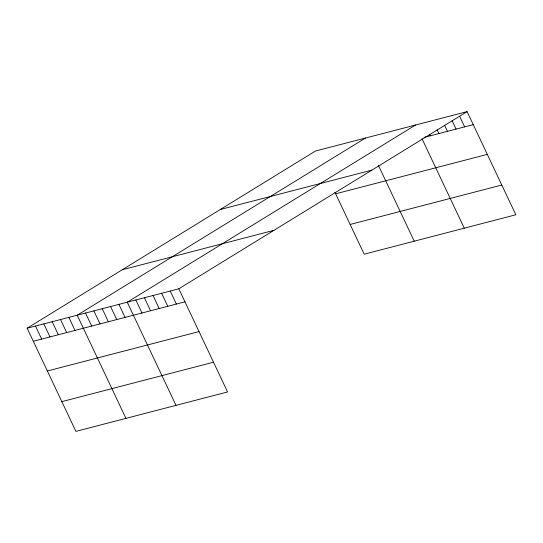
<?xml version="1.0" encoding="UTF-8"?>
<svg xmlns="http://www.w3.org/2000/svg" width="543" height="543" viewBox="0 0 543 543"><rect width="100%" height="100%" fill="white"/><g stroke="black" fill="none" stroke-linecap="round" stroke-linejoin="round"><path stroke-width="0.81" d="M27.15 328.223L178.81 288.801L227.571 391.958L75.911 431.38L27.15 328.223L315.429 151.042L467.089 111.62L515.85 214.777L364.19 254.199L334.929 192.283M365.48 138.031L77.194 315.218L125.956 418.368M415.524 125.026L127.245 302.207L176.007 405.363M178.81 288.801L467.089 111.62M424.029 137.44L473.245 124.646M220.302 209.51L371.955 170.095M335.649 193.81L487.309 154.388M122.284 269.756L273.937 230.334M350.133 224.456L501.793 185.034M33.306 341.248L184.966 301.833M47.363 370.991L199.023 331.576M61.854 401.637L213.508 362.215M459.582 116.154L464.652 126.879M452.075 120.689L456.059 129.112M444.568 125.216L447.466 131.345M437.061 129.75L438.873 133.585M429.554 134.284L430.273 135.818M422.04 138.811L464.285 228.182M378.485 165.547L414.241 241.187M170.21 291.041L176.373 304.066M161.617 293.274L167.773 306.3M153.024 295.507L159.18 308.533M144.431 297.74L150.587 310.766M135.838 299.974L141.994 312.999M118.903 304.372L125.06 317.404M110.562 306.544L116.718 319.569M102.22 308.709L108.376 321.734M93.878 310.881L100.034 323.906M85.536 313.046L91.692 326.071M68.852 317.384L75.015 330.409M60.517 319.549L66.674 332.574M52.176 321.721L58.332 334.746M43.834 323.886L49.99 336.911M35.492 326.058L41.648 339.083"/></g></svg>
